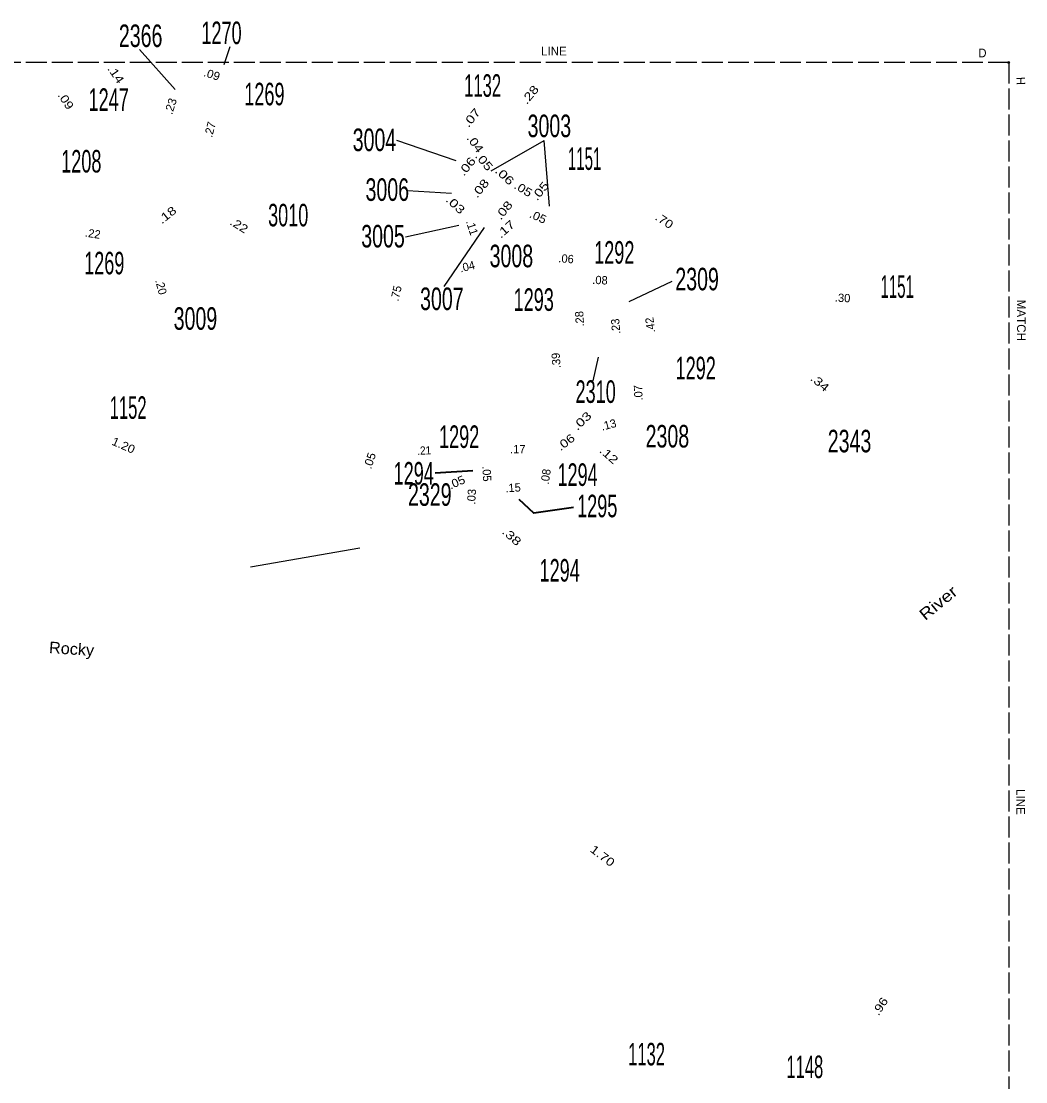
# Model space of a CAD drawing. Extents: x 417052 to 534607, y 147602 to 383566.
# Drawn here: x 434285 to 448193, y 161909 to 176593 of the extents above; entities that cross this region are included whole.
import ezdxf
from ezdxf.enums import TextEntityAlignment as Align

# ---------------------------------------------------------------- set-up
doc = ezdxf.new("R2010")
doc.units = 0
doc.header["$LTSCALE"] = 48
doc.header["$PDMODE"] = 32
doc.header["$PDSIZE"] = 24
doc.linetypes.add('LONG_DASHED', pattern=[7.5, 6, -1.5])
for name, color, linetype, lineweight in [('1', 7, 'Continuous', 25), ('23', 7, 'Continuous', 25), ('25', 7, 'LONG_DASHED', 25), ('31', 7, 'Continuous', 25), ('38', 7, 'Continuous', 40), ('40', 7, 'Continuous', 13)]:
    doc.layers.add(name, color=color, linetype=linetype, lineweight=lineweight)
doc.layers.add('57', color=7, linetype='Continuous')
doc.layers.add('7', color=7, linetype='Continuous')

msp = doc.modelspace()

# ---------------------------------------------------------------- linework, layer by layer
at = {"layer": '1'}
msp.add_point((447956.45, 176022.2), dxfattribs=at)
at = {"layer": '23'}
for p, q in [((437096.05, 175996.37), (437178.32, 176243.37)), ((436417.32, 175646.44), (435923.7, 176202.2)), ((440308.79, 174662.01), (439486.82, 174943.65)), ((440790.13, 174521.19), (441523.24, 174943.65)), ((441597.29, 174032.03), (441523.24, 174943.65)), ((440242.15, 174209.91), (439634.92, 174246.97)), ((440345.82, 173765.22), (439605.3, 173602.17)), ((440693.86, 173735.58), (440138.47, 172920.31)), ((442704.37, 172712.79), (443296.78, 172994.43)), ((442274.87, 171942), (442200.82, 171615.89))]:
    msp.add_line(p, q, dxfattribs=at)
at = {"layer": '25'}
msp.add_line((447958.49, 176020.15), (447958.49, 160674.67), dxfattribs=at)
msp.add_lwpolyline([(447958.49, 176020.15), (425837.75, 176020.15), (425837.75, 155688.81)], dxfattribs=at)
at = {"layer": '31'}
msp.add_line((438971.94, 169298.56), (437461, 169032.04), dxfattribs=at)
at = {"layer": '38'}
msp.add_line((440014.94, 170338.04), (440539.47, 170370.85), dxfattribs=at)
msp.add_lwpolyline([(441932.74, 169862.19), (441383.63, 169780.14), (441178.74, 169968.84)], dxfattribs=at)

# ---------------------------------------------------------------- texts
at = {"layer": '23'}
for s, width, p in [('2366', 0.65, (435938.72, 176236.05)), ('1270', 0.6, (437058.32, 176276.82)), ('1132', 0.55, (440673.63, 175546.87)), ('1247', 0.6, (435495.97, 175352.11)), ('1269', 0.6, (437652.15, 175429.09)), ('3003', 0.65, (441597.29, 174987.76)), ('3004', 0.65, (439175.8, 174795.06)), ('1208', 0.6, (435117.39, 174498.37)), ('1151', 0.5, (442085.24, 174534.94)), ('3006', 0.65, (439353.52, 174105.79)), ('3010', 0.6, (437981.55, 173753.06)), ('3005', 0.65, (439294.28, 173460.99)), ('3008', 0.65, (441071.53, 173186.77)), ('1292', 0.6, (442496.12, 173236.71)), ('1269', 0.6, (435434.9, 173088.61)), ('2309', 0.65, (443642.56, 172867.32)), ('1151', 0.5, (446412.59, 172762.81)), ('3007', 0.65, (440108.85, 172593.85)), ('1293', 0.6, (441381, 172582.87)), ('3009', 0.65, (436697.21, 172321.17)), ('1292', 0.6, (443623.39, 171635.48)), ('2310', 0.6, (442238.31, 171308.57)), ('1152', 0.55, (435765.45, 171087.71)), ('1292', 0.6, (440348.36, 170684.71)), ('2308', 0.65, (443231.38, 170691)), ('2343', 0.65, (445753.02, 170624.06)), ('1294', 0.6, (439719.55, 170177.89)), ('1294', 0.6, (441988, 170159.39)), ('2329', 0.65, (439941.69, 169883.45)), ('1295', 0.6, (442260.16, 169725.19)), ('1294', 0.6, (441740.04, 168834.47)), ('1132', 0.55, (442942.98, 162135.85)), ('1148', 0.55, (445133.8, 161959.84))]:
    msp.add_text(s, height=312, dxfattribs=dict(at, width=width)).set_placement(p, align=Align.CENTER)
at = {"layer": '40'}
for s, rotation, width, p in [('.14', 304.696, 1.25, (435548.49, 175825.82)), ('.09', 342.207, 1.05, (436907.98, 175801.55)), ('.28', 50.928, 1.3, (441373.68, 175540.23)), ('.09', 303.085, 1.2, (434854.92, 175463.34)), ('.23', 72.027, 1.05, (436408.37, 175398.55)), ('.07', 50.928, 1.3, (440566.51, 175221.54)), ('.04', 306.012, 1.25, (440523.66, 174865.72)), ('.06', 50.928, 1.3, (440499.86, 174547.1)), ('.05', 309.862, 1.3, (440649.56, 174615.02)), ('.06', 316.751, 1.35, (440938.92, 174411.07)), ('.08', 50.928, 1.3, (440684.99, 174243.23)), ('.05', 328.301, 1.2, (441206.19, 174220.03)), ('.05', 50.928, 1.3, (441514.38, 174206.17)), ('.18', 38.66, 1.3, (436339.9, 173865.1)), ('.03', 316.751, 1.35, (440257.65, 174010.85)), ('.08', 50.928, 1.3, (441010.82, 173939.35)), ('.05', 335.558, 1.1, (441417.61, 173833.87)), ('.70', 326.254, 1.2, (443157.11, 173782.75)), ('.22', 327.902, 1.2, (437271.03, 173718.33)), ('.17', 41.458, 1.3, (441029.11, 173671.79)), ('.34', 319.789, 1.3, (445306.04, 171543.12)), ('.03', 43.511, 1.35, (442088.33, 171018.27)), ('1.20', 336.474, 1.1, (435678.16, 170668.45)), ('.06', 37.42, 1.25, (441858.55, 170718.62)), ('.21', 2.413, 0.9, (439866.7, 170592.53)), ('.12', 318.488, 1.3, (442383.62, 170542.54)), ('.05', 71.729, 1.05, (439164.68, 170490.53)), ('.05', 24.146, 1.1, (440338.53, 170156.94)), ('.38', 318.207, 1.35, (441038.86, 169414.71)), ('1.70', 322.81, 1.25, (442298.9, 164991.29)), ('.96', 57.135, 1.2, (446224.25, 162922.03))]:
    msp.add_text(s, height=115, rotation=rotation, dxfattribs=dict(at, width=width)).set_placement(p, align=Align.CENTER)
for s, rotation, p in [('.27', 75.21, (436954.73, 175079.65)), ('.11', 288.122, (440473.16, 173718.97)), ('.22', 351.269, (435269.12, 173595.39)), ('.06', 355.652, (441824.62, 173248.2)), ('.04', 14.035, (440473.93, 173140.14)), ('.20', 284.918, (436166.71, 172899.4)), ('.08', 357.376, (442295.77, 172951.6)), ('.75', 77.245, (439531.79, 172813.61)), ('.30', 357.175, (445654.83, 172705.14)), ('.28', 93.324, (442072.25, 172476.44)), ('.23', 94.375, (442571.81, 172373.13)), ('.42', 97.771, (443050.09, 172394.16)), ('.39', 93.931, (441746.96, 171899.53)), ('.07', 92.374, (442885.26, 171450.52)), ('.13', 14.926, (442431.73, 170951.4)), ('.17', 359.472, (441159.39, 170610.88)), ('.05', 273.158, (440674.9, 170323.04)), ('.08', 81.611, (441603.3, 170280.26)), ('.03', 86.126, (440577.21, 170006.45)), ('.15', 3.576, (441097.74, 170076.64))]:
    msp.add_text(s, height=115, rotation=rotation, dxfattribs=at).set_placement(p, align=Align.CENTER)
at = {"layer": '57'}
for s, rotation, width, p in [('River', 39.319, 1.2, (447032.1, 168477.31)), ('Rocky', 356.082, 1.05, (434978.01, 167823.87))]:
    msp.add_text(s, height=160, rotation=rotation, dxfattribs=dict(at, width=width)).set_placement(p, align=Align.CENTER)
at = {"layer": '7'}
msp.add_text('LINE', height=120, dxfattribs=at).set_placement((441659.94, 176119.25), align=Align.CENTER)
at = {"layer": '7', "width": 0.95}
msp.add_text('D', height=120, dxfattribs=at).set_placement((447593.91, 176093.66), align=Align.CENTER)
msp.add_text('H', height=120, rotation=92.513, dxfattribs=at).set_placement((448185.95, 175769.14), align=Align.CENTER)
at = {"layer": '7'}
for s, p in [('MATCH', (448071.4, 172451.3)), ('LINE', (448063.2, 165783.12))]:
    msp.add_text(s, height=120, rotation=270, dxfattribs=at).set_placement(p, align=Align.CENTER)

doc.saveas('drawing.dxf')
